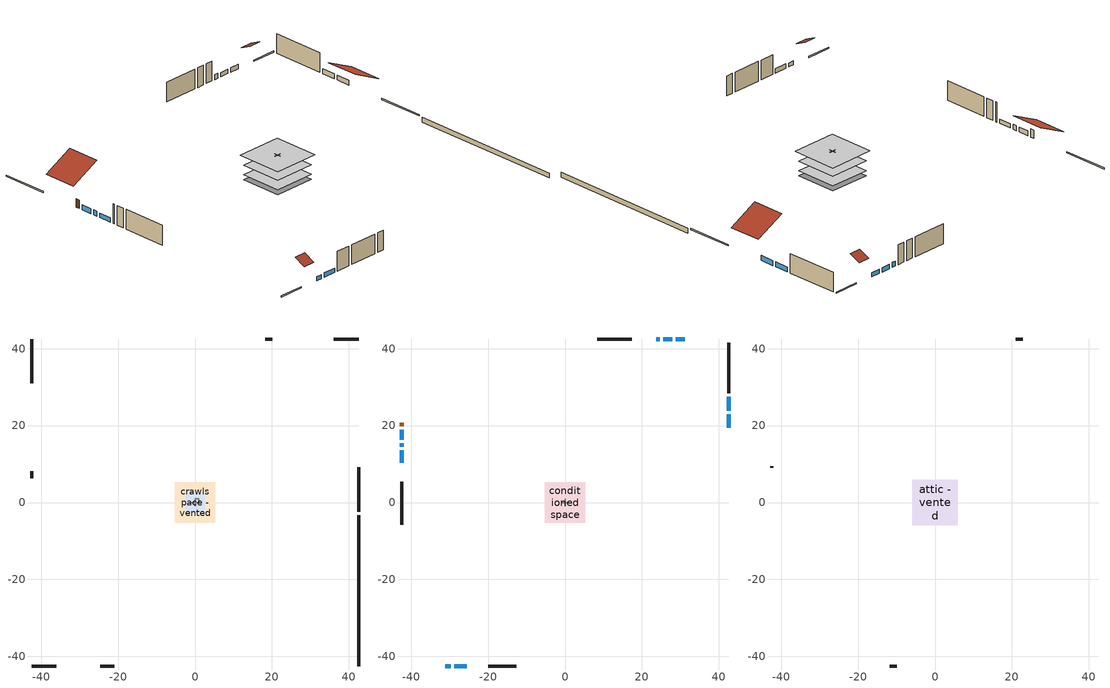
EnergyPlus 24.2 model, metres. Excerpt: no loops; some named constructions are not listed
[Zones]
crawlspace - vented
 floor foundation (Slab2 construction): -5.27,-5.27 -5.27,5.27 5.27,5.27 5.27,-5.27 z-0.91
 wall outside (RimJoist1 construction): 42.5,-2.35 42.5,9.17 z0.3:0.61
 wall outside (RimJoist2 construction): -42.5,-42.5 -36.1,-42.5 z0.3:0.61
 wall outside (RimJoist3 construction): -42.5,42.5 -42.5,30.98 z0.3:0.61
 wall outside (RimJoist4 construction): 42.5,42.5 36.1,42.5 z0.3:0.61
 wall foundation (FoundationWall1 construction): 42.5,-42.5 42.5,-3.28 z-0.91:0.3
furnace airloop ret air zone
 floor adiabatic (AdiabaticConst): 0,0 0,1 1,1 1,0 z0
 wall adiabatic (AdiabaticConst): 0,1 0,0 1,0 1,1 0,1 z0:1
 ceiling adiabatic (AdiabaticConst): 1,0 1,1 0,1 0,0 z1
garage
 floor foundation (Slab1 construction): -2.59,-2.59 -2.59,2.59 2.59,2.59 2.59,-2.59 z0
 wall outside (Wall1 construction): -24.6,-42.5 -20.94,-42.5 z0.3:5.18
 wall outside (Wall12 construction): 20.1,42.5 18.28,42.5 z0.3:5.18
 wall outside (Wall2 construction): -42.5,8.11 -42.5,6.28 z0.3:5.18
 wall to conditioned space (Wall5 construction Reversed): 0,-0.91 0,0.91 z0.3:5.18
 wall to conditioned space (Wall6 construction Reversed): 0.91,0 -0.91,0 z0.3:5.18
conditioned space
 floor to crawlspace - vented (Floor1 construction): -5.27,-5.27 -5.27,5.27 5.27,5.27 5.27,-5.27 z0.3
 floor to garage (Floor2 construction): -2.59,-2.59 -2.59,2.59 2.59,2.59 2.59,-2.59 z0.3
 floor adiabatic (AdiabaticFloorConstruction): -5.27,-5.27 -5.27,5.27 5.27,5.27 5.27,-5.27 z2.74
 wall outside (AdiabaticWallConstruction 1): -42.5,20.79 -42.5,19.87 z0.3:2.34
 wall outside (AdiabaticWallConstruction): 42.5,19.37 42.5,22.96 / 42.5,23.89 42.5,27.48 z0.3:1.52; 31.19,42.5 28.84,42.5 / 27.91,42.5 25.56,42.5 z0.3:1.34; -31.19,-42.5 -29.74,-42.5 z0.3:1.25; -28.82,-42.5 -25.53,-42.5 / -42.5,13.54 -42.5,10.31 z0.3:1.37; -42.5,18.94 -42.5,16.31 / 24.63,42.5 23.73,42.5 z0.3:1.49; -42.5,15.38 -42.5,14.47 z0.3:1.53
 wall outside (Wall3 construction): 42.5,28.41 42.5,41.58 z0.3:5.18
 wall outside (Wall4 construction): -20.02,-42.5 -12.7,-42.5 z0.3:5.18
 wall outside (Wall7 construction): -42.5,5.35 -42.5,-5.83 z0.3:5.18
 wall outside (Wall8 construction): 17.35,42.5 8.42,42.5 z0.3:5.18
 window (WindowConstruction): 42.5,19.37 42.5,22.96 z0.3:1.52
 window (WindowConstruction 9): 31.19,42.5 28.84,42.5 z0.3:1.34
 window (WindowConstruction 1): 42.5,23.89 42.5,27.48 z0.3:1.52
 window (WindowConstruction 2): -31.19,-42.5 -29.74,-42.5 z0.3:1.25
 window (WindowConstruction 3): -28.81,-42.5 -25.53,-42.5 z0.3:1.37
 window (WindowConstruction 4): -42.5,18.94 -42.5,16.31 z0.3:1.49
 window (WindowConstruction 5): -42.5,15.38 -42.5,14.47 z0.3:1.52
 window (WindowConstruction 6): -42.5,13.54 -42.5,10.31 z0.3:1.37
 window (WindowConstruction 7): 27.91,42.5 25.56,42.5 z0.3:1.34
 window (WindowConstruction 8): 24.63,42.5 23.73,42.5 z0.3:1.49
 door (Door): -42.5,20.79 -42.5,19.87 z0.3:2.34
 ceiling adiabatic (AdiabaticFloorConstruction): 5.27,-5.27 5.27,5.27 -5.27,5.27 -5.27,-5.27 z2.74
attic - vented
 floor to conditioned space (Floor3 construction Reversed): -5.87,-5.87 -5.87,5.87 5.87,5.87 5.87,-5.87 z5.18
 wall outside (Wall10 construction): 22.81,42.5 21.03,42.5 z0.3:5.18
 wall outside (Wall11 construction): -42.5,9.38 -42.5,9.03 z0.3:5.18
 wall outside (Wall9 construction): -11.77,-42.5 -10,-42.5 z0.3:5.18
 roof outside (Roof1 construction): 42.5,18.44,5.18 35.05,18.44,8.91 35.05,10.1,8.91 42.5,10.1,5.18
 roof outside (Roof2 construction): -32.12,-42.5,5.18 -32.12,-39.77,6.55 -35.17,-39.77,6.55 -35.17,-42.5,5.18
 roof outside (Roof3 construction): 32.12,42.5,5.18 32.12,39.77,6.55 35.17,39.77,6.55 35.17,42.5,5.18
 roof outside (Roof4 construction): -42.5,21.72,5.18 -35.05,21.72,8.91 -35.05,30.05,8.91 -42.5,30.05,5.18
[Material] Roughness=Rough; Thermal Absorptance=0.9
Name | Thickness {m} | Conductivity {W/m-K} | Density {kg/m3} | Specific Heat {J/kg-K} | Solar Absorptance | Visible Absorptance
ceiling loosefill ins | 0.0846667 | 0.0480833 | 16.02 | 1046.75 | 0.7 | 0.7
ceiling stud and cavity | 0.1397 | 0.302811 | 65.682 | 1177.47 | 0.7 | 0.7
floor covering | 0.0127 | 0.0433444 | 54.468 | 1339.84 | 0.6 | 0.6
floor stud and cavity | 0.1397 | 0.923637 | 92.3553 | 1139.71 | 0.7 | 0.7
gypsum board | 0.0127 | 0.160291 | 801 | 837.4 | 0.6 | 0.6
osb sheathing 0.5 in. 2; osb sheathing 0.5 in. 3 | 0.0127 | 0.115458 | 512.64 | 1214.23 | 0.7 | 0.7
osb sheathing 0.75 in. | 0.01905 | 0.115458 | 512.64 | 1214.23 | 0.7 | 0.7
wall stud and cavity 2 | 0.1397 | 0.335416 | 139.0536 | 1170.24 | 0.7 | 0.7
[Construction]
Floor1 construction Reversed: floor covering, osb sheathing 0.75 in., floor stud and cavity
Floor3 construction: ceiling loosefill ins, ceiling stud and cavity, gypsum board
Wall5 construction: osb sheathing 0.5 in. 2, wall stud and cavity 2, gypsum board
Wall6 construction: osb sheathing 0.5 in. 3, wall stud and cavity 2, gypsum board
[EnergyManagementSystem:Program]
infil_program: Set p_m = 0.14; Set p_s = 0.22; Set s_m = 270; Set s_s = 370; Set z_m = 9.99744; Set z_s = 4.8768; Set f_t = (((s_m/z_m)^p_m)*((z_s/s_s)^p_s)); Set Tdiff = tin_s-tout_s; Set dT = @Abs Tdiff; Set c = 0.3277; Set Cs = 0.0872; Set Cw = 0.1017; Set n = 0.65; Set sft = (f_t*0.5); Set temp1 = ((c*Cw)*((sft*site_vw_s)^(2*n)))^2; Set Qinf = (((c*Cs*(dT^n))^2)+temp1)^0.5; Set Qinf = (@Max Qinf 0); Set mech_vent_house_fan_sensible_load_act = 0.0; Set mech_vent_house_fan_latent_load_act = 0.0; Set OASupInPb = out_pb_s; Set OASupInTemp = tout_s; Set OASupInW = out_wt_s; Set OASupRho = (@RhoAirFnPbTdbW OASupInPb OASupInTemp OASupInW); Set OASupCp = (@CpAirFnW OASupInW); Set OASupInEnth = (@HFnTdbW OASupInTemp OASupInW); Set ZoneTemp = tin_s; Set ZoneW = win_s; Set ZoneCp = (@CpAirFnW ZoneW); Set ZoneAirEnth = (@HFnTdbW ZoneTemp ZoneW); Set mech_vent_house_fan_cfis_act = 0.0; Set QWHV_cfis_sup = 0.0; Set QWHV_cfis_suppl_sup = 0.0; Set QWHV_cfis_suppl_exh = 0.0; Set Qrange = 0; Set Qrange = Qrange + 0.04719 * mech_vent_range_fan_0_sch_s; Set Qbath = 0; Set Qbath = Qbath + 0.04719 * mech_vent_bath_fan_0_sch_s; Set Qdryer = 0; Set Qdryer = Qdryer + 0.06297 * clothes_dryer_exhaust_0_sch_s; Set QWHV_sup = 0.0; Set QWHV_exh = 0.0; Set Qsupply = QWHV_sup + QWHV_cfis_sup + QWHV_cfis_suppl_sup; Set Qexhaust = Qrange + Qbath + Qdryer + QWHV_exh + QWHV_cfis_suppl_exh; Set Qfan = (@Max Qexhaust Qsupply); Set Qducts = 0; Set Qducts = Qducts - furnace_airloop_0_DuctImbalLkSupFanEquivCond; Set Qducts = Qducts + furnace_airloop_0_DuctImbalLkExhFanEquivCond; If Qducts < 0; Set Qsupply = Qsupply - Qducts; Else; Set Qexhaust = Qexhaust + Qducts; EndIf; Set Qfan_with_ducts = (@Max Qexhaust Qsupply); Set Qimb = (@Abs (Qsupply - Qexhaust)); If Qinf + Qimb > 0; Set Qtot = Qfan_with_ducts + (Qinf^2) / (Qinf + Qimb); Else; Set Qtot = Qfan_with_ducts; EndIf; Set Qinf_adj = Qtot - Qfan; Set infil_flow_act = Qinf_adj; Set infil_program_Qinf = Qinf_adj; Set infil_program_Qfan = Qfan; Set Qload = Qfan; Set Effectiveness_Sens = 0.0; Set Effectiveness_Lat = 0.0; Set Fan_MFR = Qload * OASupRho; Set ZoneInEnth = OASupInEnth; Set ZoneInTemp = OASupInTemp; Set FanTotalToCond = Fan_MFR * (ZoneInEnth - ZoneAirEnth); Set FanSensToCond = Fan_MFR * ZoneCp * (ZoneInTemp - ZoneTemp); Set FanLatToCond = FanTotalToCond - FanSensToCond; Set mech_vent_house_fan_sensible_load_act = mech_vent_house_fan_sensible_load_act + FanSensToCond; Set mech_vent_house_fan_latent_load_act = mech_vent_house_fan_latent_load_act + FanLatToCond
total_airflows_program: Set total_infil_flow_rate = 0; Set total_mechvent_flow_rate = 0; Set total_natvent_flow_rate = 0; Set total_whf_flow_rate = 0; Set total_infil_flow_rate = total_infil_flow_rate + (infil_program_Qinf * 1); Set total_mechvent_flow_rate = total_mechvent_flow_rate + (infil_program_Qfan * 1); Set total_natvent_flow_rate = total_natvent_flow_rate + (natural_vent_program_Qnv * 1); Set total_whf_flow_rate = total_whf_flow_rate + (natural_vent_program_Qwhf * 1)
total_loads_program: Set loads_htg_tot = 0; Set loads_clg_tot = 0; If htg_load_cond > 0; Set loads_htg_tot = loads_htg_tot + (htg_load_cond - clg_load_cond) * 1.0; Set loads_htg_tot = loads_htg_tot + (htg_load_duct - clg_load_duct) * 1.0; EndIf; Set loads_htg_tot = (@Max loads_htg_tot 0); If clg_load_cond > 0; Set loads_clg_tot = loads_clg_tot + (clg_load_cond - htg_load_cond) * 0.2; Set loads_clg_tot = loads_clg_tot + (clg_load_duct - htg_load_duct) * 0.2; EndIf; Set loads_clg_tot = (@Max loads_clg_tot 0)
unmet_hours_program: Set htg_unmet_hours = 0; Set clg_unmet_hours = 0; Set unit_htg_unmet_hours = 0; If ((DayOfYear >= 1) && (DayOfYear <= 365)); Set unit_htg_unmet_hours = unit_htg_unmet_hours + conditioned_space_htg_unmet_s; If unit_htg_unmet_hours > htg_unmet_hours; Set htg_unmet_hours = unit_htg_unmet_hours; EndIf; EndIf; Set unit_clg_unmet_hours = 0; If ((DayOfYear >= 1) && (DayOfYear <= 365)); Set unit_clg_unmet_hours = unit_clg_unmet_hours + conditioned_space_clg_unmet_s; If unit_clg_unmet_hours > clg_unmet_hours; Set clg_unmet_hours = unit_clg_unmet_hours; EndIf; EndIf
water_heater_Control: Set water_heater_HPWHSchedOverride = water_heater_T_set; If (water_heater_amb_temp<5.56) || (water_heater_amb_temp>48.89); Set water_heater_UESchedOverride = water_heater_T_set; Set water_heater_LESchedOverride = water_heater_T_set; Else; Set water_heater_UESchedOverride = water_heater_T_set - 9.0; Set water_heater_LESchedOverride = 0; EndIf
water_heater_hpwh_EC_adj: If WarmupFlag == 0; Set dhw_e_cons = water_heater_tank_energy + water_heater_tank_on_cycle_parasitic + water_heater_tank_off_cycle_parasitic + water_heater_coil_energy + water_heater_fan_energy; Set water_heater_hpwh_ec_adj_act = 0.0 * dhw_e_cons / 1; EndIf
water_heater_InletAir: Set water_heater_Tamb_act = water_heater_amb_temp; Set water_heater_RHamb_act = 0; Set water_heater_RHamb_act = water_heater_RHamb_act + (water_heater_amb_rh / 100) / 1; Set water_heater_sens_act = (0 - water_heater_sens_cool - (water_heater_tl + water_heater_fan_pwr)) / 1; Set water_heater_lat_act = (0 - water_heater_lat_cool) / 1
[EnergyManagementSystem:Subroutine]
furnace_airloop_0_duct_subroutine: Set AH_MFR = furnace_airloop_AH_MFR / 1; If AH_MFR > 0; Set AH_Tout = furnace_airloop_AH_Tout; Set AH_Wout = furnace_airloop_AH_Wout; Set RA_T = furnace_airloop_RA_T; Set RA_W = furnace_airloop_Ra_W; Set Fan_RTF = furnace_airloop_Fan_RTF; Set DZ_T = furnace_airloop_0_DZ_T; Set DZ_W = furnace_airloop_0_DZ_W; Set AH_VFR = furnace_airloop_AH_VFR / 1; Set h_SA = (@HFnTdbW AH_Tout AH_Wout); Set h_RA = (@HFnTdbW RA_T RA_W); Set h_fg = (@HfgAirFnWTdb AH_Wout AH_Tout); Set h_DZ = (@HFnTdbW DZ_T DZ_W); Set air_cp = 1006.0; Set f_sup = 0.067; Set f_ret = 0.033; Set sup_lk_mfr = f_sup * AH_MFR; Set ret_lk_mfr = f_ret * AH_MFR; Set SupTotLkToCond = sup_lk_mfr*(h_RA - h_SA); Set SupLatLkToCond = sup_lk_mfr*h_fg*(RA_W-AH_Wout); Set SupSensLkToCond = SupTotLkToCond-SupLatLkToCond; Set supply_ua = 168.271; Set eTm = 0-((Fan_RTF/(AH_MFR*air_cp))*supply_ua); Set t_sup = DZ_T+((AH_Tout-DZ_T)*(@Exp eTm)); Set SupCondToCond = AH_MFR*air_cp*(t_sup-AH_Tout); Set SupCondToDZ = 0-SupCondToCond; Set return_ua = 62.323; Set eTm = 0-((Fan_RTF/(AH_MFR*air_cp))*return_ua); Set t_ret = DZ_T+((RA_T-DZ_T)*(@Exp eTm)); Set RetCondToRP = AH_MFR*air_cp*(t_ret-RA_T); Set RetCondToDZ = 0-RetCondToRP; Set RetLatLkToRP = 0; Set RetSensLkToRP = ret_lk_mfr*air_cp*(DZ_T-RA_T); Set SupTotLkToDZ = sup_lk_mfr*(h_SA-h_DZ); Set SupLatLkToDZ = sup_lk_mfr*h_fg*(AH_Wout-DZ_W); Set SupSensLkToDZ = SupTotLkToDZ-SupLatLkToDZ; Set FracOutsideToCond = 1.0; Set FracOutsideToDZ = 0.0; Set FracCondToOutside = 0.0; Set FracDZToOutside = 1.0; Set FracDZToCond = 0.0; Set FracCondToDZ = 0.0; Set lk_imbal_vfr = @ABS(f_sup - f_ret) * AH_VFR; Set ImbalLkCondToDZ = lk_imbal_vfr * FracCondToDZ; Set ImbalLkDZToCond = lk_imbal_vfr * FracDZToCond; Set ImbalLkOutsideToCond = lk_imbal_vfr * FracOutsideToCond; Set ImbalLkOutsideToDZ = lk_imbal_vfr * FracOutsideToDZ; Set ImbalLkCondToOutside = lk_imbal_vfr * FracCondToOutside; Set ImbalLkDZToOutside = lk_imbal_vfr * FracDZToOutside; Else; Set SupLatLkToCond = 0; Set SupSensLkToCond = 0; Set SupCondToCond = 0; Set RetCondToRP = 0; Set RetLatLkToRP = 0; Set RetSensLkToRP = 0; Set RetCondToDZ = 0; Set SupCondToDZ = 0; Set SupLatLkToDZ = 0; Set SupSensLkToDZ = 0; Set ImbalLkCondToDZ = 0; Set ImbalLkDZToCond = 0; Set ImbalLkOutsideToCond = 0; Set ImbalLkOutsideToDZ = 0; Set ImbalLkCondToOutside = 0; Set ImbalLkDZToOutside = 0; EndIf; Set furnace_airloop_0_SupLatLkToCond = SupLatLkToCond; Set furnace_airloop_0_SupSensLkToCond = SupSensLkToCond; Set furnace_airloop_0_SupCondToLv = SupCondToCond; Set furnace_airloop_0_RetCondToRP = RetCondToRP; Set furnace_airloop_0_RetLatLkToRP = RetLatLkToRP; Set furnace_airloop_0_RetSensLkToRP = RetSensLkToRP; Set furnace_airloop_0_RetCondToDZ = RetCondToDZ; Set furnace_airloop_0_SupCondToDZ = SupCondToDZ; Set furnace_airloop_0_SupLatLkToDZ = SupLatLkToDZ; Set furnace_airloop_0_SupSensLkToDZ = SupSensLkToDZ; Set furnace_airloop_0_ZoneMixCondToDZ = ImbalLkCondToDZ; Set furnace_airloop_0_ZoneMixDZToCond = ImbalLkDZToCond; Set furnace_airloop_0_DuctImbalLkSupFanEquivCond = ImbalLkCondToOutside; Set furnace_airloop_0_DuctImbalLkExhFanEquivCond = ImbalLkOutsideToCond; Set furnace_airloop_0_DuctImbalLkSupFanEquivDZ = ImbalLkDZToOutside; Set furnace_airloop_0_DuctImbalLkExhFanEquivDZ = ImbalLkOutsideToDZ
[EnergyManagementSystem:ProgramCallingManager]
component_loads_program_calling_manager: EndOfZoneTimestepAfterZoneReporting; component_loads_program
crawlspace_vented_1_duct_leakage_imbalance_infil_program_calling_manager: BeginZoneTimestepAfterInitHeatBalance; crawlspace_vented_1_duct_leakage_imbalance_infil_program
fridge_schedule_program_calling_manager: BeginZoneTimestepAfterInitHeatBalance; fridge_schedule_program
furnace_airloop_0_duct_program_calling_manager: EndOfSystemTimestepAfterHVACReporting; furnace_airloop_0_duct_program
furnace_supply_fan_disaggregate_program_calling_manager: EndOfSystemTimestepBeforeHVACReporting; furnace_supply_fan_disaggregate_program
infil_program_calling_manager: BeginZoneTimestepAfterInitHeatBalance; infil_program
natural_vent_program_calling_manager: BeginZoneTimestepAfterInitHeatBalance; natural_vent_program
room_ac_supply_fan_disaggregate_program_calling_manager: EndOfSystemTimestepBeforeHVACReporting; room_ac_supply_fan_disaggregate_program
total_airflows_program_calling_manager: EndOfZoneTimestepAfterZoneReporting; total_airflows_program
total_loads_program_calling_manager: EndOfZoneTimestepAfterZoneReporting; total_loads_program
unmet_hours_program_calling_manager: EndOfZoneTimestepBeforeZoneReporting; unmet_hours_program
water_heater_hpwh_EC_adj_ProgramManager: EndOfSystemTimestepBeforeHVACReporting; water_heater_hpwh_EC_adj
water_heater_ProgramManager: InsideHVACSystemIterationLoop; water_heater_Control; water_heater_InletAir
[EnergyManagementSystem:OutputVariable]
Name | EMS Variable | Type of Data in Variable | Update Frequency | EMS Program or Subroutine | Units
furnace supply fan disaggregate htg primary | furnace_supply_fan_primary_htg | Summed | SystemTimestep | furnace_supply_fan_disaggregate_program | J
room ac supply fan disaggregate clg | room_ac_supply_fan_clg | Summed | SystemTimestep | room_ac_supply_fan_disaggregate_program | J
loads_htg_tot_peakload_outvar; loads_htg_tot_annual_outvar; loads_htg_tot_timeseries_outvar | loads_htg_tot | Summed | ZoneTimestep | total_loads_program | J
loads_clg_tot_peakload_outvar; loads_clg_tot_annual_outvar; loads_clg_tot_timeseries_outvar | loads_clg_tot | Summed | ZoneTimestep | total_loads_program | J
htg_unmet_hours_annual_outvar; htg_unmet_hours_timeseries_outvar | htg_unmet_hours | Summed | ZoneTimestep | unmet_hours_program | hr
clg_unmet_hours_annual_outvar; clg_unmet_hours_timeseries_outvar | clg_unmet_hours | Summed | ZoneTimestep | unmet_hours_program | hr
loads_htg_roofs_annual_outvar; loads_htg_roofs_timeseries_outvar | loads_htg_roofs | Summed | ZoneTimestep | component_loads_program | J
loads_htg_ceilings_annual_outvar; loads_htg_ceilings_timeseries_outvar | loads_htg_ceilings | Summed | ZoneTimestep | component_loads_program | J
loads_htg_walls_annual_outvar; loads_htg_walls_timeseries_outvar | loads_htg_walls | Summed | ZoneTimestep | component_loads_program | J
loads_htg_rim_joists_annual_outvar; loads_htg_rim_joists_timeseries_outvar | loads_htg_rim_joists | Summed | ZoneTimestep | component_loads_program | J
loads_htg_foundation_walls_annual_outvar; loads_htg_foundation_walls_timeseries_outvar | loads_htg_foundation_walls | Summed | ZoneTimestep | component_loads_program | J
loads_htg_doors_annual_outvar; loads_htg_doors_timeseries_outvar | loads_htg_doors | Summed | ZoneTimestep | component_loads_program | J
loads_htg_windows_conduction_annual_outvar; loads_htg_windows_conduction_timeseries_outvar | loads_htg_windows_conduction | Summed | ZoneTimestep | component_loads_program | J
loads_htg_windows_solar_annual_outvar; loads_htg_windows_solar_timeseries_outvar | loads_htg_windows_solar | Summed | ZoneTimestep | component_loads_program | J
loads_htg_skylights_conduction_annual_outvar; loads_htg_skylights_conduction_timeseries_outvar | loads_htg_skylights_conduction | Summed | ZoneTimestep | component_loads_program | J
loads_htg_skylights_solar_annual_outvar; loads_htg_skylights_solar_timeseries_outvar | loads_htg_skylights_solar | Summed | ZoneTimestep | component_loads_program | J
loads_htg_floors_annual_outvar; loads_htg_floors_timeseries_outvar | loads_htg_floors | Summed | ZoneTimestep | component_loads_program | J
loads_htg_slabs_annual_outvar; loads_htg_slabs_timeseries_outvar | loads_htg_slabs | Summed | ZoneTimestep | component_loads_program | J
loads_htg_internal_mass_annual_outvar; loads_htg_internal_mass_timeseries_outvar | loads_htg_internal_mass | Summed | ZoneTimestep | component_loads_program | J
loads_htg_infil_annual_outvar; loads_htg_infil_timeseries_outvar | loads_htg_infil | Summed | ZoneTimestep | component_loads_program | J
loads_htg_natvent_annual_outvar; loads_htg_natvent_timeseries_outvar | loads_htg_natvent | Summed | ZoneTimestep | component_loads_program | J
loads_htg_mechvent_annual_outvar; loads_htg_mechvent_timeseries_outvar | loads_htg_mechvent | Summed | ZoneTimestep | component_loads_program | J
loads_htg_whf_annual_outvar; loads_htg_whf_timeseries_outvar | loads_htg_whf | Summed | ZoneTimestep | component_loads_program | J
loads_htg_ducts_annual_outvar; loads_htg_ducts_timeseries_outvar | loads_htg_ducts | Summed | ZoneTimestep | component_loads_program | J
loads_htg_intgains_annual_outvar; loads_htg_intgains_timeseries_outvar | loads_htg_intgains | Summed | ZoneTimestep | component_loads_program | J
loads_htg_lighting_annual_outvar; loads_htg_lighting_timeseries_outvar | loads_htg_lighting | Summed | ZoneTimestep | component_loads_program | J
loads_clg_roofs_annual_outvar; loads_clg_roofs_timeseries_outvar | loads_clg_roofs | Summed | ZoneTimestep | component_loads_program | J
loads_clg_ceilings_annual_outvar; loads_clg_ceilings_timeseries_outvar | loads_clg_ceilings | Summed | ZoneTimestep | component_loads_program | J
loads_clg_walls_annual_outvar; loads_clg_walls_timeseries_outvar | loads_clg_walls | Summed | ZoneTimestep | component_loads_program | J
loads_clg_rim_joists_annual_outvar; loads_clg_rim_joists_timeseries_outvar | loads_clg_rim_joists | Summed | ZoneTimestep | component_loads_program | J
loads_clg_foundation_walls_annual_outvar; loads_clg_foundation_walls_timeseries_outvar | loads_clg_foundation_walls | Summed | ZoneTimestep | component_loads_program | J
loads_clg_doors_annual_outvar; loads_clg_doors_timeseries_outvar | loads_clg_doors | Summed | ZoneTimestep | component_loads_program | J
loads_clg_windows_conduction_annual_outvar; loads_clg_windows_conduction_timeseries_outvar | loads_clg_windows_conduction | Summed | ZoneTimestep | component_loads_program | J
loads_clg_windows_solar_annual_outvar; loads_clg_windows_solar_timeseries_outvar | loads_clg_windows_solar | Summed | ZoneTimestep | component_loads_program | J
loads_clg_skylights_conduction_annual_outvar; loads_clg_skylights_conduction_timeseries_outvar | loads_clg_skylights_conduction | Summed | ZoneTimestep | component_loads_program | J
loads_clg_skylights_solar_annual_outvar; loads_clg_skylights_solar_timeseries_outvar | loads_clg_skylights_solar | Summed | ZoneTimestep | component_loads_program | J
loads_clg_floors_annual_outvar; loads_clg_floors_timeseries_outvar | loads_clg_floors | Summed | ZoneTimestep | component_loads_program | J
loads_clg_slabs_annual_outvar; loads_clg_slabs_timeseries_outvar | loads_clg_slabs | Summed | ZoneTimestep | component_loads_program | J
loads_clg_internal_mass_annual_outvar; loads_clg_internal_mass_timeseries_outvar | loads_clg_internal_mass | Summed | ZoneTimestep | component_loads_program | J
loads_clg_infil_annual_outvar; loads_clg_infil_timeseries_outvar | loads_clg_infil | Summed | ZoneTimestep | component_loads_program | J
loads_clg_natvent_annual_outvar; loads_clg_natvent_timeseries_outvar | loads_clg_natvent | Summed | ZoneTimestep | component_loads_program | J
loads_clg_mechvent_annual_outvar; loads_clg_mechvent_timeseries_outvar | loads_clg_mechvent | Summed | ZoneTimestep | component_loads_program | J
loads_clg_whf_annual_outvar; loads_clg_whf_timeseries_outvar | loads_clg_whf | Summed | ZoneTimestep | component_loads_program | J
loads_clg_ducts_annual_outvar; loads_clg_ducts_timeseries_outvar | loads_clg_ducts | Summed | ZoneTimestep | component_loads_program | J
loads_clg_intgains_annual_outvar; loads_clg_intgains_timeseries_outvar | loads_clg_intgains | Summed | ZoneTimestep | component_loads_program | J
loads_clg_lighting_annual_outvar; loads_clg_lighting_timeseries_outvar | loads_clg_lighting | Summed | ZoneTimestep | component_loads_program | J
total_infil_flow_rate_timeseries_outvar | total_infil_flow_rate | Averaged | ZoneTimestep | total_airflows_program | m^3/s
total_mechvent_flow_rate_timeseries_outvar | total_mechvent_flow_rate | Averaged | ZoneTimestep | total_airflows_program | m^3/s
total_natvent_flow_rate_timeseries_outvar | total_natvent_flow_rate | Averaged | ZoneTimestep | total_airflows_program | m^3/s
total_whf_flow_rate_timeseries_outvar | total_whf_flow_rate | Averaged | ZoneTimestep | total_airflows_program | m^3/s
[Schedule:Day:Interval]
cooling season schedule day; cooling season schedule day 2; cooling season schedule default day; natural vent schedule default day: No, 24:00, 0
cooling season schedule day 1; natural vent schedule day: No, 24:00, 1
exterior lighting schedule day 10: No, 01:00, 0.552381, 03:00, 0.510952, 05:00, 0.483333, 06:00, 0.538571, 07:00, 0.607619, 08:00, 0.56619, 09:00, 0.428095, 10:00, 0.345238, 12:00, 0.331429, 13:00, 0.345238, 14:00, 0.386667, 15:00, 0.414286, 16:00, 0.483333, 17:00, 0.607619, 18:00, 0.773333, 19:00, 0.88381, 20:00, 0.939048, 21:00, 0.966667, 22:00, 0.897619, 23:00, 0.773333, 24:00, 0.649048
exterior lighting schedule day 11: No, 01:00, 0.571429, 03:00, 0.528571, 05:00, 0.5, 06:00, 0.557143, 07:00, 0.628571, 08:00, 0.585714, 09:00, 0.442857, 10:00, 0.357143, 12:00, 0.342857, 13:00, 0.357143, 14:00, 0.4, 15:00, 0.428571, 16:00, 0.5, 17:00, 0.628571, 18:00, 0.8, 19:00, 0.914286, 20:00, 0.971429, 21:00, 1, 22:00, 0.928571, 23:00, 0.8, 24:00, 0.671429
exterior lighting schedule day 4: No, 01:00, 0.4, 03:00, 0.37, 05:00, 0.35, 06:00, 0.39, 07:00, 0.44, 08:00, 0.41, 09:00, 0.31, 10:00, 0.25, 12:00, 0.24, 13:00, 0.25, 14:00, 0.28, 15:00, 0.3, 16:00, 0.35, 17:00, 0.44, 18:00, 0.56, 19:00, 0.64, 20:00, 0.68, 21:00, 0.7, 22:00, 0.65, 23:00, 0.56, 24:00, 0.47
exterior lighting schedule day 5: No, 01:00, 0.380952, 03:00, 0.352381, 05:00, 0.333333, 06:00, 0.371429, 07:00, 0.419048, 08:00, 0.390476, 09:00, 0.295238, 10:00, 0.238095, 12:00, 0.228571, 13:00, 0.238095, 14:00, 0.266667, 15:00, 0.285714, 16:00, 0.333333, 17:00, 0.419048, 18:00, 0.533333, 19:00, 0.609524, 20:00, 0.647619, 21:00, 0.666667, 22:00, 0.619048, 23:00, 0.533333, 24:00, 0.447619
exterior lighting schedule day 6: No, 01:00, 0.390476, 03:00, 0.36119, 05:00, 0.341667, 06:00, 0.380714, 07:00, 0.429524, 08:00, 0.400238, 09:00, 0.302619, 10:00, 0.244048, 12:00, 0.234286, 13:00, 0.244048, 14:00, 0.273333, 15:00, 0.292857, 16:00, 0.341667, 17:00, 0.429524, 18:00, 0.546667, 19:00, 0.624762, 20:00, 0.66381, 21:00, 0.683333, 22:00, 0.634524, 23:00, 0.546667, 24:00, 0.45881
exterior lighting schedule day 7: No, 01:00, 0.419048, 03:00, 0.387619, 05:00, 0.366667, 06:00, 0.408571, 07:00, 0.460952, 08:00, 0.429524, 09:00, 0.324762, 10:00, 0.261905, 12:00, 0.251429, 13:00, 0.261905, 14:00, 0.293333, 15:00, 0.314286, 16:00, 0.366667, 17:00, 0.460952, 18:00, 0.586667, 19:00, 0.670476, 20:00, 0.712381, 21:00, 0.733333, 22:00, 0.680952, 23:00, 0.586667, 24:00, 0.492381
exterior lighting schedule day 8: No, 01:00, 0.466667, 03:00, 0.431667, 05:00, 0.408333, 06:00, 0.455, 07:00, 0.513333, 08:00, 0.478333, 09:00, 0.361667, 10:00, 0.291667, 12:00, 0.28, 13:00, 0.291667, 14:00, 0.326667, 15:00, 0.35, 16:00, 0.408333, 17:00, 0.513333, 18:00, 0.653333, 19:00, 0.746667, 20:00, 0.793333, 21:00, 0.816667, 22:00, 0.758333, 23:00, 0.653333, 24:00, 0.548333
exterior lighting schedule day 9: No, 01:00, 0.509524, 03:00, 0.47131, 05:00, 0.445833, 06:00, 0.496786, 07:00, 0.560476, 08:00, 0.522262, 09:00, 0.394881, 10:00, 0.318452, 12:00, 0.305714, 13:00, 0.318452, 14:00, 0.356667, 15:00, 0.382143, 16:00, 0.445833, 17:00, 0.560476, 18:00, 0.713333, 19:00, 0.815238, 20:00, 0.86619, 21:00, 0.891667, 22:00, 0.827976, 23:00, 0.713333, 24:00, 0.59869
[Schedule:Week:Daily]
cooling season schedule Week Rule - Jan1-May26: cooling season schedule day, cooling season schedule day, cooling season schedule day, cooling season schedule day, cooling season schedule day, cooling season schedule day, cooling season schedule day, cooling season schedule default day, cooling season schedule default day, cooling season schedule default day, cooling season schedule default day, cooling season schedule default day
cooling season schedule Week Rule - May27-Jun2: cooling season schedule day, cooling season schedule day, cooling season schedule day, cooling season schedule day, cooling season schedule day, cooling season schedule day 1, cooling season schedule day 1, cooling season schedule default day, cooling season schedule default day, cooling season schedule default day, cooling season schedule default day, cooling season schedule default day
cooling season schedule Week Rule - Jun3-Sep29: cooling season schedule day 1, cooling season schedule day 1, cooling season schedule day 1, cooling season schedule day 1, cooling season schedule day 1, cooling season schedule day 1, cooling season schedule day 1, cooling season schedule default day, cooling season schedule default day, cooling season schedule default day, cooling season schedule default day, cooling season schedule default day
cooling season schedule Week Rule - Sep30-Oct6: cooling season schedule day 1, cooling season schedule day 2, cooling season schedule day 2, cooling season schedule day 2, cooling season schedule day 2, cooling season schedule day 2, cooling season schedule day 2, cooling season schedule default day, cooling season schedule default day, cooling season schedule default day, cooling season schedule default day, cooling season schedule default day
cooling season schedule Week Rule - Oct7-Dec31: cooling season schedule day 2, cooling season schedule day 2, cooling season schedule day 2, cooling season schedule day 2, cooling season schedule day 2, cooling season schedule day 2, cooling season schedule day 2, cooling season schedule default day, cooling season schedule default day, cooling season schedule default day, cooling season schedule default day, cooling season schedule default day
natural vent schedule Week Rule - Jan1-Jan6: natural vent schedule day, natural vent schedule day, natural vent schedule default day, natural vent schedule day, natural vent schedule default day, natural vent schedule day, natural vent schedule default day, natural vent schedule default day, natural vent schedule default day, natural vent schedule default day, natural vent schedule default day, natural vent schedule default day
natural vent schedule Week Rule - Jan7-Dec31: natural vent schedule default day, natural vent schedule day, natural vent schedule default day, natural vent schedule day, natural vent schedule default day, natural vent schedule day, natural vent schedule default day, natural vent schedule default day, natural vent schedule default day, natural vent schedule default day, natural vent schedule default day, natural vent schedule default day
[Schedule:Year]
cooling season schedule: cooling season schedule Week Rule - Jan1-May26, 1, 1, 5, 26, cooling season schedule Week Rule - May27-Jun2, 5, 27, 6, 2, cooling season schedule Week Rule - Jun3-Sep29, 6, 3, 9, 29, cooling season schedule Week Rule - Sep30-Oct6, 9, 30, 10, 6, cooling season schedule Week Rule - Oct7-Dec31, 10, 7, 12, 31
natural vent schedule: natural vent schedule Week Rule - Jan1-Jan6, 1, 1, 1, 6, natural vent schedule Week Rule - Jan7-Dec31, 1, 7, 12, 31
